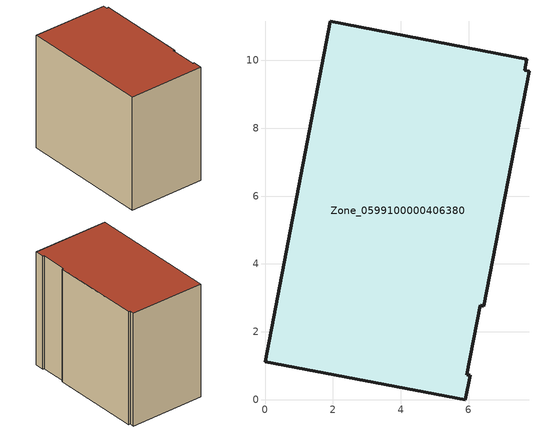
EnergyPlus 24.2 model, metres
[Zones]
Zone_0599100000406380
 floor ground (C_G): 7.71,10.04 7.65,9.7 7.78,9.68 6.44,2.76 6.33,2.78 5.95,0.74 6.04,0.72 5.91,0 0,1.12 1.93,11.15 z0
 wall outside (C_F): 7.65,9.7 7.71,10.04 1.93,11.15 0,1.12 5.91,0 6.04,0.72 5.95,0.74 6.33,2.78 6.44,2.76 7.78,9.68 7.65,9.7 z0:8.94
 roof outside (C_R): 6.44,2.76 7.78,9.68 7.65,9.7 7.71,10.04 1.93,11.15 0,1.12 5.91,0 6.04,0.72 5.95,0.74 6.33,2.78 z8.94
[BUILDING]
Pand.0599100000406380: North Axis=0; Terrain=City; Loads Convergence Tolerance Value=0.04; Temperature Convergence Tolerance Value=0.4; Solar Distribution=FullExterior; Maximum Number of Warmup Days=25; Minimum Number of Warmup Days=1
[Site:Location]
Rotterdam.The.Hague.AP_ZH_NLD Design_Conditions: Latitude=51.96; Longitude=4.45; Time Zone=1; Elevation=-4.5
[SITE:GROUNDTEMPERATURE:BUILDINGSURFACE]
18, 18, 18, 18, 18, 18, 18, 18, 18, 18, 18, 18
[MATERIAL] Thermal Absorptance=0.9; Solar Absorptance=0.7; Visible Absorptance=0.7
Name | Roughness | Thickness | Conductivity | Density | Specific Heat
G.TC.1992-2005 | MediumSmooth | 0.15 | 0.06 | 540 | 1210
F.TC.1992-2005 | Rough | 0.3 | 0.12 | 1920 | 840
R.TC.1992-2005 | MediumRough | 0.2 | 0.08 | 1500 | 1000
[CONSTRUCTION]
C_G: G.TC.1992-2005
C_F: F.TC.1992-2005
C_R: R.TC.1992-2005
[ZONE]
Zone_0599100000406380: Type=1; Multiplier=1; Ceiling Height=Autocalculate; Volume=Autocalculate; Floor Area=autocalculate; Part of Total Floor Area=Yes
[ZONEINFILTRATION:DESIGNFLOWRATE]
Infil_Zone_0599100000406380: Zone or ZoneList or Space or SpaceList=Zone_0599100000406380; Schedule=AlwaysOn; Design Flow Rate Calculation Method=Flow/Area; Flow Rate per Floor Area=0.0015; Constant Term Coefficient=1; Temperature Term Coefficient=0; Velocity Term Coefficient=0; Velocity Squared Term Coefficient=0
[HVACTEMPLATE:ZONE:IDEALLOADSAIRSYSTEM]
Zone_0599100000406380: Maximum Heating Supply Air Temperature=50; Minimum Cooling Supply Air Temperature=13; Maximum Heating Supply Air Humidity Ratio=0.0156; Minimum Cooling Supply Air Humidity Ratio=0.0077; Heating Limit=NoLimit; Cooling Limit=NoLimit; Dehumidification Control Type=ConstantSensibleHeatRatio; Cooling Sensible Heat Ratio=0.7; Dehumidification Setpoint=60; Humidification Control Type=None; Humidification Setpoint=30; Outdoor Air Method=None; Outdoor Air Flow Rate per Person=0.00944; Outdoor Air Flow Rate per Zone Floor Area=0; Outdoor Air Flow Rate per Zone=0; Demand Controlled Ventilation Type=None; Outdoor Air Economizer Type=NoEconomizer; Heat Recovery Type=None; Sensible Heat Recovery Effectiveness=0.7; Latent Heat Recovery Effectiveness=0.65
[ZONECONTROL:THERMOSTAT]
ThermostatControl_Zone_0599100000406380: Zone or ZoneList=Zone_0599100000406380; Control Type Schedule=DualSetpointControlType; Control 1=Thermostat_Zone_0599100000406380; Temperature Difference Between Cutout And Setpoint=0
[THERMOSTATSETPOINT:DUALSETPOINT]
Thermostat_Zone_0599100000406380: Heating Setpoint Temperature Schedule=HeatingSetpoint_Zone_0599100000406380; Cooling Setpoint Temperature Schedule=CoolingSetpoint_Zone_0599100000406380
[SCHEDULE:COMPACT]
HeatingSetpoint_Zone_0599100000406380: Through: 12/31, For: AllDays, Until: 24:00, 21
CoolingSetpoint_Zone_0599100000406380: Through: 12/31, For: AllDays, Until: 24:00, 24
DualSetpointControlType: Through: 12/31, For: AllDays, Until: 24:00, 4
AlwaysOn: Through: 12/31, For: AllDays, Until: 24:00, 1
